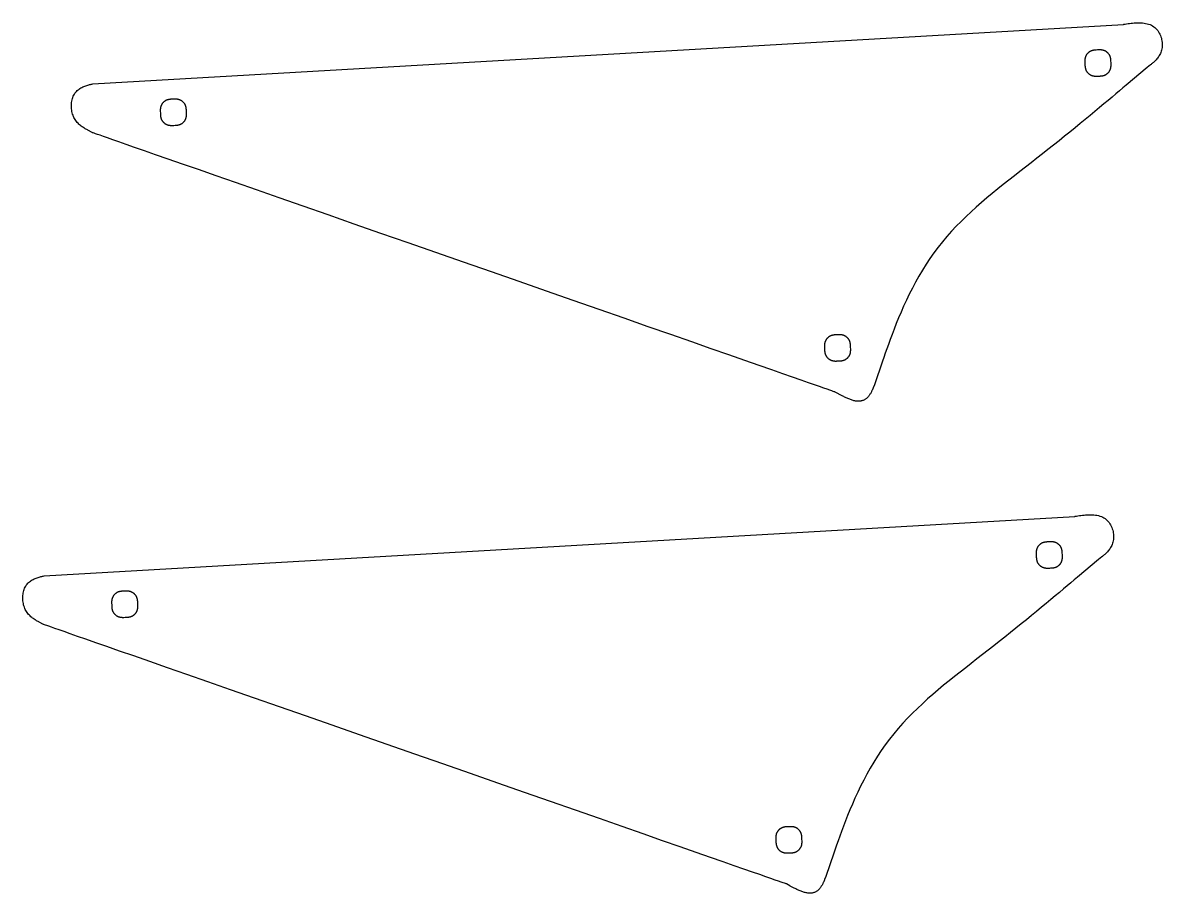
# Model space of a CAD drawing. Header units: millimetres. Extents: x 218 to 1103, y -1186 to -402.
# Drawn here: x 791.2 to 1102.8, y -782.3 to -544.2 of the extents above; entities that cross this region are included whole.
import ezdxf

# ---------------------------------------------------------------- set-up
doc = ezdxf.new("R2010")
doc.units = ezdxf.units.MM

msp = doc.modelspace()

# ---------------------------------------------------------------- linework, layer by layer
at = {"flags": 128}
for points in [[(810.311661, -560.939383), (1092.176227, -544.673596), (1092.339984, -544.643998), (1092.691176, -544.582849), (1093.063514, -544.521432), (1093.454468, -544.461429), (1093.861508, -544.404525), (1094.282105, -544.352403), (1094.713728, -544.306746), (1095.153847, -544.269238), (1095.599932, -544.241561), (1096.049453, -544.2254), (1096.499881, -544.222437), (1096.948685, -544.234356), (1097.393334, -544.262841), (1097.831301, -544.309574), (1098.260053, -544.376239), (1098.677061, -544.464519), (1099.079796, -544.576098), (1099.465726, -544.71266), (1099.832323, -544.875886), (1100.177491, -545.066841), (1100.500878, -545.284105), (1100.802564, -545.525637), (1101.082632, -545.789398), (1101.341165, -546.073347), (1101.578243, -546.375445), (1101.793949, -546.69365), (1101.988366, -547.025924), (1102.161574, -547.370226), (1102.313656, -547.724516), (1102.444694, -548.086754), (1102.554769, -548.454899), (1102.643965, -548.826912), (1102.712362, -549.200753), (1102.760043, -549.574381), (1102.787089, -549.945756), (1102.793584, -550.312839), (1102.779608, -550.673589), (1102.745243, -551.025966), (1102.690572, -551.367929), (1102.615943, -551.697796), (1102.522768, -552.015303), (1102.412727, -552.320544), (1102.287497, -552.613614), (1102.148758, -552.894606), (1101.998189, -553.163613), (1101.837469, -553.420731), (1101.668276, -553.666051), (1101.492289, -553.899669), (1101.311186, -554.121678), (1101.126648, -554.332172), (1100.940353, -554.531244), (1100.753978, -554.718989), (1100.569205, -554.895499), (1100.38771, -555.06087), (1100.211173, -555.215194), (1100.041273, -555.358566), (1099.879689, -555.49108), (1099.728098, -555.612828), (1099.588182, -555.723905), (1098.698044, -556.429059), (1092.920442, -561.304894), (1092.063482, -562.027559), (1091.138761, -562.80646), (1090.14984, -563.63812), (1089.100278, -564.519061), (1087.993634, -565.445803), (1086.833469, -566.414869), (1085.623341, -567.42278), (1084.366811, -568.466059), (1083.067438, -569.541226), (1081.728782, -570.644804), (1080.354401, -571.773315), (1078.947857, -572.92328), (1077.512708, -574.09122), (1076.052514, -575.273659), (1074.570835, -576.467116), (1073.07123, -577.668115), (1071.557259, -578.873177), (1070.032482, -580.078823), (1068.500457, -581.281575), (1066.964563, -582.478923), (1065.427444, -583.672222), (1063.891564, -584.863796), (1062.359386, -586.055968), (1060.833372, -587.251063), (1059.315986, -588.451403), (1057.80969, -589.659311), (1056.316948, -590.877112), (1054.840223, -592.107129), (1053.381978, -593.351685), (1051.944675, -594.613104), (1050.530777, -595.893709), (1049.142748, -597.195824), (1047.783051, -598.521772), (1046.454149, -599.873877), (1045.158504, -601.254461), (1043.898579, -602.66585), (1042.676838, -604.110365), (1041.495744, -605.590331), (1040.357759, -607.10807), (1039.264831, -608.664379), (1038.216847, -610.253933), (1037.213177, -611.869884), (1036.253194, -613.50538), (1035.336267, -615.153569), (1034.461768, -616.807603), (1033.629068, -618.460628), (1032.837539, -620.105796), (1032.08655, -621.736254), (1031.375474, -623.345153), (1030.703681, -624.925641), (1030.070542, -626.470868), (1029.475429, -627.973982), (1028.917713, -629.428133), (1028.396765, -630.82647), (1027.911955, -632.162142), (1027.462655, -633.428299), (1027.048236, -634.61809), (1026.668069, -635.724663), (1026.321525, -636.741169), (1024.121911, -643.202421), (1023.781375, -644.015017), (1023.730625, -644.135026), (1023.67546, -644.263654), (1023.615881, -644.399947), (1023.551886, -644.542948), (1023.483474, -644.691701), (1023.410646, -644.845251), (1023.3334, -645.002641), (1023.251736, -645.162915), (1023.165652, -645.325117), (1023.075149, -645.488292), (1022.980226, -645.651482), (1022.880882, -645.813732), (1022.777117, -645.974087), (1022.668929, -646.131589), (1022.556318, -646.285283), (1022.439284, -646.434214), (1022.317825, -646.577424), (1022.191941, -646.713957), (1022.061632, -646.842859), (1021.926894, -646.963324), (1021.787707, -647.07516), (1021.64405, -647.178323), (1021.4959, -647.272772), (1021.343237, -647.358464), (1021.186038, -647.435358), (1021.024281, -647.503412), (1020.857944, -647.562584), (1020.687005, -647.612831), (1020.511443, -647.654112), (1020.331234, -647.686384), (1020.146358, -647.709606), (1019.956793, -647.723736), (1019.762516, -647.728732), (1019.563505, -647.724551), (1019.359739, -647.711151), (1019.151195, -647.688492), (1018.937852, -647.65653), (1018.719688, -647.615223), (1018.49668, -647.56453), (1018.268966, -647.504557), (1018.037314, -647.436001), (1017.802655, -647.359708), (1017.565915, -647.276523), (1017.328025, -647.187292), (1017.089911, -647.092861), (1016.852504, -646.994075), (1016.61673, -646.891781), (1016.383519, -646.786823), (1016.153799, -646.680047), (1015.928499, -646.572299), (1015.708547, -646.464425), (1015.494871, -646.35727), (1015.2884, -646.25168), (1015.090063, -646.1485), (1014.900788, -646.048576), (1014.721504, -645.952754), (1014.553138, -645.861879), (1014.396621, -645.776797), (1014.252878, -645.698354), (1013.339248, -645.199406), (1013.335016, -645.197928), (1013.305388, -645.187579), (1013.224969, -645.159488), (1013.068365, -645.104785), (1012.81018, -645.014598), (1012.425018, -644.880058), (1011.887484, -644.692292), (1011.172183, -644.442431), (1010.25372, -644.121604), (1009.106699, -643.720939), (1007.705726, -643.231567), (1006.025404, -642.644615), (1004.040338, -641.951214), (1001.725134, -641.142493), (999.054396, -640.20958), (996.002728, -639.143606), (992.544735, -637.935698), (988.655023, -636.576987), (984.308195, -635.058601), (979.478857, -633.37167), (974.15431, -631.511759), (968.372648, -629.492173), (962.184662, -627.330654), (955.641141, -625.044944), (948.792877, -622.652785), (941.69066, -620.171917), (934.38528, -617.620083), (926.927529, -615.015024), (919.368196, -612.374482), (911.758073, -609.716198), (904.14795, -607.057915), (896.588618, -604.417372), (889.130867, -601.812314), (881.825487, -599.26048), (874.72327, -596.779612), (867.875006, -594.387452), (861.331485, -592.101742), (855.143499, -589.940224), (849.361837, -587.920638), (844.03729, -586.060726), (839.207952, -584.373795), (834.861124, -582.85541), (830.971412, -581.496698), (827.513419, -580.288791), (824.461751, -579.222816), (821.791013, -578.289903), (819.475809, -577.481182), (817.490743, -576.787781), (815.810421, -576.20083), (814.409448, -575.711457), (813.262427, -575.310792), (812.343964, -574.989965), (811.628663, -574.740104), (811.091129, -574.552339), (810.705967, -574.417798), (810.447782, -574.327612), (810.291177, -574.272909), (810.210759, -574.244818), (810.181131, -574.234468), (810.176899, -574.23299), (809.021221, -573.625114), (808.850717, -573.534163), (808.668253, -573.434705), (808.47534, -573.326424), (808.273487, -573.209005), (808.064204, -573.082132), (807.849002, -572.945491), (807.62939, -572.798765), (807.406878, -572.64164), (807.182977, -572.4738), (806.959196, -572.29493), (806.737046, -572.104714), (806.518036, -571.902838), (806.303676, -571.688985), (806.095477, -571.462841), (805.894948, -571.224089), (805.7036, -570.972416), (805.522942, -570.707505), (805.354484, -570.42904), (805.199737, -570.136708), (805.05998, -569.830514), (804.935576, -569.51175), (804.826654, -569.182031), (804.733348, -568.842972), (804.655788, -568.496187), (804.594106, -568.143291), (804.548433, -567.785896), (804.518901, -567.42562), (804.505641, -567.064074), (804.508785, -566.702874), (804.528464, -566.343635), (804.56481, -565.987971), (804.617955, -565.637495), (804.688029, -565.293823), (804.775164, -564.958569), (804.879492, -564.633346), (805.001145, -564.319771), (805.140253, -564.019457), (805.296948, -563.734017), (805.471362, -563.465068), (805.663304, -563.213836), (805.8713, -562.980001), (806.093552, -562.762855), (806.328262, -562.561691), (806.573635, -562.375802), (806.827872, -562.20448), (807.089178, -562.047018), (807.355754, -561.902708), (807.625804, -561.770843), (807.89753, -561.650716), (808.169137, -561.541618), (808.438825, -561.442844), (808.704799, -561.353685), (808.965262, -561.273434), (809.218416, -561.201384), (809.462465, -561.136827), (809.69561, -561.079056), (809.916056, -561.027363), (810.122005, -560.981041), (810.311661, -560.939383)], [(1085.084308, -551.654574), (1084.755713, -551.666999), (1084.704009, -551.668988), (1084.647677, -551.671351), (1084.587017, -551.674279), (1084.52233, -551.677959), (1084.453917, -551.68258), (1084.382078, -551.688332), (1084.307113, -551.695403), (1084.229324, -551.703981), (1084.14901, -551.714256), (1084.066473, -551.726416), (1083.982013, -551.74065), (1083.895931, -551.757146), (1083.808527, -551.776095), (1083.720102, -551.797683), (1083.630956, -551.8221), (1083.541391, -551.849536), (1083.451706, -551.880177), (1083.362203, -551.914214), (1083.273181, -551.951835), (1083.184942, -551.993229), (1083.097761, -552.038526), (1083.01181, -552.087626), (1082.927237, -552.140369), (1082.84419, -552.196597), (1082.762816, -552.25615), (1082.683262, -552.31887), (1082.605677, -552.384597), (1082.530207, -552.453172), (1082.457001, -552.524437), (1082.386204, -552.598232), (1082.317967, -552.674398), (1082.252434, -552.752776), (1082.189755, -552.833208), (1082.130076, -552.915533), (1082.073546, -552.999594), (1082.020311, -553.085231), (1081.970519, -553.172285), (1081.924317, -553.260597), (1081.881854, -553.350008), (1081.843276, -553.44036), (1081.808672, -553.53147), (1081.77789, -553.623077), (1081.750718, -553.714893), (1081.726947, -553.806634), (1081.706365, -553.898014), (1081.688761, -553.988748), (1081.673924, -554.078549), (1081.661642, -554.167133), (1081.651706, -554.254214), (1081.643904, -554.339506), (1081.638024, -554.422725), (1081.633857, -554.503584), (1081.63119, -554.581798), (1081.629813, -554.657082), (1081.629515, -554.729149), (1081.630085, -554.797716), (1081.631312, -554.862495), (1081.632984, -554.923202), (1081.634892, -554.979551), (1081.649306, -555.359849), (1081.661704, -555.688476), (1081.663688, -555.740184), (1081.666047, -555.796522), (1081.66897, -555.857187), (1081.672645, -555.92188), (1081.677261, -555.990299), (1081.683007, -556.062144), (1081.690072, -556.137115), (1081.698645, -556.214911), (1081.708914, -556.29523), (1081.721069, -556.377773), (1081.735298, -556.462239), (1081.75179, -556.548326), (1081.770734, -556.635735), (1081.792318, -556.724165), (1081.816732, -556.813314), (1081.844164, -556.902883), (1081.874803, -556.992571), (1081.908838, -557.082076), (1081.946458, -557.171099), (1081.987851, -557.259339), (1082.033149, -557.34652), (1082.08225, -557.432469), (1082.134995, -557.51704), (1082.191225, -557.600084), (1082.250782, -557.681455), (1082.313505, -557.761004), (1082.379237, -557.838584), (1082.447817, -557.914048), (1082.519087, -557.987249), (1082.592888, -558.058038), (1082.669061, -558.126269), (1082.747446, -558.191794), (1082.827885, -558.254465), (1082.910218, -558.314135), (1082.994286, -558.370657), (1083.079931, -558.423884), (1083.166993, -558.473667), (1083.255313, -558.519859), (1083.344733, -558.562313), (1083.435092, -558.600881), (1083.526211, -558.635476), (1083.617826, -558.666249), (1083.709651, -558.693412), (1083.8014, -558.717174), (1083.892788, -558.737747), (1083.983529, -558.755342), (1084.073338, -558.770171), (1084.16193, -558.782443), (1084.249018, -558.792371), (1084.334318, -558.800165), (1084.417544, -558.806037), (1084.49841, -558.810197), (1084.57663, -558.812856), (1084.651921, -558.814225), (1084.723994, -558.814517), (1084.792566, -558.81394), (1084.857351, -558.812708), (1084.918063, -558.811029), (1084.974417, -558.809117), (1085.354747, -558.794666), (1085.683257, -558.782275), (1085.734947, -558.780292), (1085.791264, -558.777934), (1085.851909, -558.775013), (1085.916579, -558.77134), (1085.984975, -558.766725), (1086.056797, -558.760981), (1086.131744, -558.753918), (1086.209515, -558.745348), (1086.28981, -558.735081), (1086.372329, -558.72293), (1086.45677, -558.708705), (1086.542835, -558.692217), (1086.630222, -558.673278), (1086.71863, -558.651699), (1086.80776, -558.627291), (1086.897311, -558.599865), (1086.986983, -558.569233), (1087.076474, -558.535205), (1087.165485, -558.497594), (1087.253715, -558.456209), (1087.340889, -558.410921), (1087.426834, -558.361831), (1087.511402, -558.309096), (1087.594446, -558.252877), (1087.675819, -558.193332), (1087.755372, -558.130621), (1087.832957, -558.064902), (1087.908428, -557.996334), (1087.981636, -557.925076), (1088.052435, -557.851288), (1088.120676, -557.775128), (1088.186211, -557.696756), (1088.248893, -557.616329), (1088.308575, -557.534008), (1088.365109, -557.449951), (1088.418347, -557.364318), (1088.468141, -557.277266), (1088.514344, -557.188956), (1088.556809, -557.099546), (1088.595387, -557.009195), (1088.629991, -556.918084), (1088.660772, -556.826476), (1088.687941, -556.734658), (1088.711709, -556.642915), (1088.732288, -556.551532), (1088.749888, -556.460795), (1088.764721, -556.370989), (1088.776997, -556.282401), (1088.786928, -556.195315), (1088.794725, -556.110018), (1088.800598, -556.026794), (1088.80476, -555.945929), (1088.80742, -555.86771), (1088.808791, -555.792421), (1088.809083, -555.720347), (1088.808507, -555.651776), (1088.807274, -555.586991), (1088.805596, -555.526279), (1088.803684, -555.469925), (1088.789234, -555.089595), (1088.776867, -554.760997), (1088.774887, -554.709292), (1088.772534, -554.65296), (1088.769617, -554.5923), (1088.765948, -554.527613), (1088.761338, -554.4592), (1088.755599, -554.387361), (1088.748541, -554.312397), (1088.739976, -554.23461), (1088.729714, -554.154299), (1088.717568, -554.071765), (1088.703347, -553.987309), (1088.686864, -553.901232), (1088.667929, -553.813834), (1088.646353, -553.725416), (1088.621949, -553.636279), (1088.594526, -553.546724), (1088.563896, -553.45705), (1088.529871, -553.36756), (1088.492261, -553.278552), (1088.450877, -553.19033), (1088.405589, -553.103166), (1088.356498, -553.017234), (1088.303762, -552.932682), (1088.247542, -552.849657), (1088.187995, -552.768305), (1088.125282, -552.688775), (1088.05956, -552.611213), (1087.990989, -552.535766), (1087.919729, -552.462582), (1087.845938, -552.391808), (1087.769775, -552.323591), (1087.691399, -552.258079), (1087.61097, -552.195419), (1087.528646, -552.135757), (1087.444586, -552.079242), (1087.358951, -552.02602), (1087.271898, -551.976238), (1087.183586, -551.930045), (1087.094175, -551.887587), (1087.003824, -551.849011), (1086.912713, -551.814405), (1086.821106, -551.783617), (1086.72929, -551.756438), (1086.637548, -551.732656), (1086.546167, -551.712061), (1086.455433, -551.694442), (1086.365631, -551.679587), (1086.277046, -551.667287), (1086.189964, -551.657331), (1086.10467, -551.649507), (1086.02145, -551.643605), (1085.94059, -551.639415), (1085.862375, -551.636725), (1085.78709, -551.635325), (1085.71502, -551.635004), (1085.646453, -551.635551), (1085.581672, -551.636755), (1085.520964, -551.638407), (1085.464614, -551.640294), (1085.084308, -551.654574)], [(832.249834, -565.127319), (831.921269, -565.139772), (831.86957, -565.141765), (831.813243, -565.144133), (831.752589, -565.147066), (831.687908, -565.150751), (831.619501, -565.155378), (831.547668, -565.161136), (831.47271, -565.168212), (831.394928, -565.176797), (831.314621, -565.187078), (831.232091, -565.199244), (831.147638, -565.213484), (831.061563, -565.229987), (830.974166, -565.248941), (830.885747, -565.270536), (830.796608, -565.294959), (830.707049, -565.322399), (830.61737, -565.353046), (830.527872, -565.387088), (830.438856, -565.424714), (830.350622, -565.466112), (830.263445, -565.511413), (830.177498, -565.560517), (830.092928, -565.613263), (830.009884, -565.669493), (829.928512, -565.729048), (829.84896, -565.79177), (829.771376, -565.857498), (829.695907, -565.926073), (829.6227, -565.997338), (829.551903, -566.071132), (829.483664, -566.147297), (829.418129, -566.225673), (829.355447, -566.306102), (829.295765, -566.388424), (829.239229, -566.472481), (829.185989, -566.558114), (829.136191, -566.645162), (829.089983, -566.733468), (829.047512, -566.822872), (829.008925, -566.913215), (828.974311, -567.004318), (828.943518, -567.095915), (828.916336, -567.187721), (828.892553, -567.279451), (828.871958, -567.37082), (828.854341, -567.461542), (828.83949, -567.551331), (828.827196, -567.639903), (828.817246, -567.726972), (828.809429, -567.812252), (828.803536, -567.895458), (828.799355, -567.976305), (828.796674, -568.054507), (828.795284, -568.129779), (828.794973, -568.201835), (828.795531, -568.27039), (828.796746, -568.335159), (828.798407, -568.395856), (828.800304, -568.452195), (828.814647, -568.832429), (828.827072, -569.161025), (828.829061, -569.212729), (828.831424, -569.269061), (828.834352, -569.329721), (828.838032, -569.394407), (828.842654, -569.462821), (828.848405, -569.53466), (828.855476, -569.609625), (828.864054, -569.687414), (828.874329, -569.767728), (828.886489, -569.850265), (828.900723, -569.934725), (828.91722, -570.020807), (828.936168, -570.108211), (828.957756, -570.196636), (828.982174, -570.285781), (829.009609, -570.375347), (829.04025, -570.465032), (829.074287, -570.554535), (829.111908, -570.643557), (829.153302, -570.731796), (829.198599, -570.818977), (829.247699, -570.904928), (829.300442, -570.989501), (829.35667, -571.072548), (829.416224, -571.153922), (829.478944, -571.233476), (829.544671, -571.311062), (829.613247, -571.386532), (829.684513, -571.45974), (829.758309, -571.530537), (829.834476, -571.598776), (829.912856, -571.66431), (829.993289, -571.726991), (830.075617, -571.786671), (830.15968, -571.843204), (830.24532, -571.896441), (830.332377, -571.946236), (830.420693, -571.992441), (830.510108, -572.034907), (830.600463, -572.073489), (830.691579, -572.108098), (830.783191, -572.138885), (830.875013, -572.166061), (830.96676, -572.189837), (831.058146, -572.210425), (831.148886, -572.228035), (831.238694, -572.242878), (831.327285, -572.255166), (831.414373, -572.265108), (831.499672, -572.272917), (831.582897, -572.278802), (831.663763, -572.282976), (831.741984, -572.285649), (831.817275, -572.287031), (831.889349, -572.287335), (831.957921, -572.286771), (832.022707, -572.28555), (832.083419, -572.283882), (832.139774, -572.28198), (832.520107, -572.267597), (832.848672, -572.255144), (832.900371, -572.253151), (832.956698, -572.250783), (833.017351, -572.24785), (833.082032, -572.244165), (833.150438, -572.239538), (833.22227, -572.23378), (833.297226, -572.226704), (833.375006, -572.21812), (833.455309, -572.207839), (833.537836, -572.195673), (833.622284, -572.181433), (833.708353, -572.164931), (833.795744, -572.145977), (833.884154, -572.124383), (833.973284, -572.09996), (834.062833, -572.07252), (834.1525, -572.041874), (834.241984, -572.007833), (834.330985, -571.970208), (834.419203, -571.928811), (834.506362, -571.88351), (834.592289, -571.834408), (834.676837, -571.781663), (834.759859, -571.725434), (834.841208, -571.66588), (834.920736, -571.603159), (834.998296, -571.537432), (835.073742, -571.468857), (835.146925, -571.397593), (835.217698, -571.323799), (835.285915, -571.247635), (835.351428, -571.169258), (835.41409, -571.088829), (835.473753, -571.006505), (835.53027, -570.922447), (835.583495, -570.836813), (835.633279, -570.749762), (835.679476, -570.661454), (835.721938, -570.572046), (835.760518, -570.481699), (835.795129, -570.390593), (835.825922, -570.298991), (835.853106, -570.207179), (835.876894, -570.115443), (835.897496, -570.024068), (835.915122, -569.933339), (835.929983, -569.843543), (835.94229, -569.754964), (835.952253, -569.667888), (835.960084, -569.5826), (835.965992, -569.499387), (835.97019, -569.418533), (835.972886, -569.340323), (835.974293, -569.265044), (835.974621, -569.192981), (835.97408, -569.124419), (835.972881, -569.059644), (835.971235, -568.99894), (835.969353, -568.942595), (835.955109, -568.562321), (835.942687, -568.233784), (835.940699, -568.18209), (835.938336, -568.125767), (835.935409, -568.065118), (835.93173, -568.000442), (835.927109, -567.93204), (835.921358, -567.860213), (835.914288, -567.78526), (835.90571, -567.707482), (835.895436, -567.62718), (835.883277, -567.544654), (835.869043, -567.460205), (835.852547, -567.374133), (835.8336, -567.286738), (835.812012, -567.198322), (835.787595, -567.109184), (835.76016, -567.019625), (835.729519, -566.929945), (835.695482, -566.840446), (835.657861, -566.751427), (835.616467, -566.663188), (835.57117, -566.576006), (835.52207, -566.490053), (835.469327, -566.405476), (835.413099, -566.322424), (835.353545, -566.241043), (835.290825, -566.161482), (835.225098, -566.083888), (835.156522, -566.008409), (835.085256, -565.935192), (835.011461, -565.864385), (834.935294, -565.796136), (834.856915, -565.730592), (834.776483, -565.667901), (834.694157, -565.608211), (834.610095, -565.551669), (834.524458, -565.498422), (834.437403, -565.44862), (834.34909, -565.402408), (834.259679, -565.359935), (834.169327, -565.321348), (834.078215, -565.286735), (833.986609, -565.255945), (833.894792, -565.228767), (833.803051, -565.20499), (833.71167, -565.184403), (833.620937, -565.166794), (833.531135, -565.151953), (833.442551, -565.139668), (833.35547, -565.129729), (833.270177, -565.121924), (833.186959, -565.116043), (833.106099, -565.111874), (833.027885, -565.109206), (832.952602, -565.107828), (832.880534, -565.107529), (832.811967, -565.108099), (832.747188, -565.109325), (832.686481, -565.110997), (832.630132, -565.112905), (832.249834, -565.127319)], [(1013.879937, -629.560966), (1013.551345, -629.57345), (1013.499642, -629.575447), (1013.443311, -629.577821), (1013.382652, -629.580759), (1013.317966, -629.58445), (1013.249553, -629.589084), (1013.177715, -629.594848), (1013.102752, -629.601931), (1013.024965, -629.610522), (1012.944654, -629.62081), (1012.862119, -629.632983), (1012.777663, -629.64723), (1012.691584, -629.663739), (1012.604184, -629.6827), (1012.515764, -629.704301), (1012.426623, -629.72873), (1012.337064, -629.756177), (1012.247386, -629.786829), (1012.15789, -629.820877), (1012.068876, -629.858507), (1011.980646, -629.89991), (1011.893474, -629.945215), (1011.807533, -629.994321), (1011.722972, -630.047071), (1011.639936, -630.103303), (1011.558573, -630.16286), (1011.479031, -630.225583), (1011.401457, -630.291312), (1011.325998, -630.359888), (1011.252802, -630.431153), (1011.182016, -630.504947), (1011.113788, -630.581111), (1011.048264, -630.659486), (1010.985592, -630.739913), (1010.92592, -630.822233), (1010.869394, -630.906287), (1010.816163, -630.991917), (1010.766373, -631.078962), (1010.720171, -631.167264), (1010.677706, -631.256664), (1010.639124, -631.347003), (1010.604514, -631.4381), (1010.573723, -631.529692), (1010.546542, -631.621493), (1010.522759, -631.713218), (1010.502163, -631.804581), (1010.484544, -631.895297), (1010.469691, -631.98508), (1010.457393, -632.073646), (1010.447439, -632.160708), (1010.439618, -632.245982), (1010.43372, -632.329181), (1010.429533, -632.410022), (1010.426847, -632.488218), (1010.425452, -632.563484), (1010.425135, -632.635534), (1010.425687, -632.704084), (1010.426896, -632.768847), (1010.428551, -632.829539), (1010.430443, -632.885874), (1010.444751, -633.266076), (1010.457207, -633.594699), (1010.4592, -633.646407), (1010.461569, -633.702744), (1010.464502, -633.763409), (1010.468188, -633.828101), (1010.472815, -633.89652), (1010.478573, -633.968364), (1010.48565, -634.043335), (1010.494235, -634.121129), (1010.504515, -634.201448), (1010.516681, -634.283991), (1010.530921, -634.368456), (1010.547423, -634.454543), (1010.566376, -634.541951), (1010.587969, -634.63038), (1010.61239, -634.719529), (1010.639829, -634.809098), (1010.670473, -634.898785), (1010.704512, -634.988291), (1010.742135, -635.077313), (1010.783529, -635.165553), (1010.828826, -635.252734), (1010.877924, -635.338683), (1010.930665, -635.423254), (1010.98689, -635.506299), (1011.04644, -635.58767), (1011.109156, -635.66722), (1011.174878, -635.744801), (1011.243448, -635.820266), (1011.314708, -635.893468), (1011.388497, -635.964259), (1011.464657, -636.032492), (1011.543029, -636.098019), (1011.623455, -636.160693), (1011.705774, -636.220366), (1011.789829, -636.276891), (1011.87546, -636.330121), (1011.962508, -636.379907), (1012.050815, -636.426104), (1012.140221, -636.468562), (1012.230567, -636.507136), (1012.321674, -636.541736), (1012.413276, -636.572515), (1012.505089, -636.599683), (1012.596827, -636.623451), (1012.688204, -636.644031), (1012.778935, -636.661633), (1012.868734, -636.676468), (1012.957316, -636.688748), (1013.044396, -636.698683), (1013.129687, -636.706484), (1013.212904, -636.712363), (1013.293763, -636.716529), (1013.371976, -636.719196), (1013.447259, -636.720572), (1013.519327, -636.72087), (1013.587893, -636.7203), (1013.652672, -636.719073), (1013.713379, -636.7174), (1013.769728, -636.715493), (1014.150026, -636.701078), (1014.478536, -636.688687), (1014.530226, -636.686704), (1014.586543, -636.684346), (1014.647187, -636.681425), (1014.711858, -636.677751), (1014.780254, -636.673137), (1014.852076, -636.667393), (1014.927022, -636.66033), (1015.004794, -636.65176), (1015.085089, -636.641493), (1015.167607, -636.629342), (1015.252049, -636.615117), (1015.338114, -636.598629), (1015.425501, -636.57969), (1015.513909, -636.558111), (1015.603039, -636.533703), (1015.69259, -636.506277), (1015.782262, -636.475645), (1015.871753, -636.441617), (1015.960764, -636.404006), (1016.048994, -636.362621), (1016.136168, -636.317333), (1016.222113, -636.268242), (1016.306682, -636.215508), (1016.389726, -636.159289), (1016.471099, -636.099744), (1016.550654, -636.037032), (1016.628241, -635.971313), (1016.703714, -635.902745), (1016.776926, -635.831488), (1016.847728, -635.757699), (1016.915974, -635.681539), (1016.981515, -635.603166), (1017.044204, -635.522739), (1017.103894, -635.440418), (1017.160437, -635.35636), (1017.213685, -635.270726), (1017.263492, -635.183674), (1017.309708, -635.095363), (1017.352188, -635.005952), (1017.390783, -634.915601), (1017.425405, -634.824488), (1017.456206, -634.732879), (1017.483396, -634.64106), (1017.507187, -634.549315), (1017.527789, -634.457931), (1017.545414, -634.367193), (1017.560272, -634.277386), (1017.572574, -634.188796), (1017.582531, -634.101709), (1017.590354, -634.01641), (1017.596254, -633.933185), (1017.600441, -633.852319), (1017.603128, -633.774098), (1017.604523, -633.698807), (1017.60484, -633.626732), (1017.604287, -633.558159), (1017.603077, -633.493374), (1017.601421, -633.43266), (1017.599528, -633.376305), (1017.585213, -632.995968), (1017.57276, -632.667403), (1017.570767, -632.615704), (1017.568399, -632.559378), (1017.565467, -632.498724), (1017.561781, -632.434043), (1017.557154, -632.365636), (1017.551397, -632.293804), (1017.54432, -632.218847), (1017.535736, -632.141066), (1017.525455, -632.060761), (1017.513289, -631.978233), (1017.499049, -631.893782), (1017.482546, -631.807709), (1017.463592, -631.720316), (1017.441998, -631.631901), (1017.417575, -631.542767), (1017.390135, -631.453213), (1017.359488, -631.36354), (1017.325446, -631.274049), (1017.287821, -631.18504), (1017.246424, -631.096814), (1017.201123, -631.009646), (1017.15202, -630.923709), (1017.099274, -630.83915), (1017.043044, -630.756117), (1016.98349, -630.674757), (1016.920769, -630.595217), (1016.855041, -630.517645), (1016.786465, -630.442188), (1016.715201, -630.368994), (1016.641406, -630.298209), (1016.565241, -630.229982), (1016.486864, -630.164459), (1016.406434, -630.101788), (1016.32411, -630.042116), (1016.240051, -629.985591), (1016.154417, -629.93236), (1016.067366, -629.88257), (1015.979057, -629.836369), (1015.88965, -629.793905), (1015.799303, -629.755324), (1015.708196, -629.720714), (1015.616594, -629.689924), (1015.524782, -629.662743), (1015.433046, -629.63896), (1015.341672, -629.618365), (1015.250944, -629.600747), (1015.161148, -629.585895), (1015.072569, -629.573597), (1014.985494, -629.563644), (1014.900207, -629.555824), (1014.816994, -629.549926), (1014.736141, -629.54574), (1014.657932, -629.543055), (1014.582654, -629.54166), (1014.510591, -629.541344), (1014.44203, -629.541896), (1014.377255, -629.543106), (1014.316552, -629.544762), (1014.260207, -629.546655), (1013.879937, -629.560966)], [(797.004971, -695.474972), (1078.869537, -679.209185), (1079.033294, -679.179587), (1079.384486, -679.118438), (1079.756824, -679.057021), (1080.147778, -678.997018), (1080.554818, -678.940114), (1080.975415, -678.887992), (1081.407038, -678.842335), (1081.847157, -678.804827), (1082.293242, -678.77715), (1082.742763, -678.760989), (1083.193191, -678.758026), (1083.641995, -678.769945), (1084.086644, -678.79843), (1084.524611, -678.845163), (1084.953363, -678.911828), (1085.370371, -679.000108), (1085.773106, -679.111687), (1086.159036, -679.248249), (1086.525633, -679.411475), (1086.870801, -679.60243), (1087.194188, -679.819694), (1087.495874, -680.061226), (1087.775942, -680.324987), (1088.034475, -680.608936), (1088.271553, -680.911034), (1088.487259, -681.229239), (1088.681676, -681.561513), (1088.854884, -681.905815), (1089.006966, -682.260105), (1089.138004, -682.622343), (1089.248079, -682.990488), (1089.337275, -683.362501), (1089.405672, -683.736342), (1089.453353, -684.10997), (1089.480399, -684.481345), (1089.486894, -684.848428), (1089.472918, -685.209178), (1089.438553, -685.561555), (1089.383882, -685.903518), (1089.309253, -686.233385), (1089.216078, -686.550892), (1089.106037, -686.856133), (1088.980807, -687.149203), (1088.842068, -687.430195), (1088.691499, -687.699202), (1088.530779, -687.95632), (1088.361586, -688.20164), (1088.185599, -688.435258), (1088.004496, -688.657267), (1087.819958, -688.867761), (1087.633663, -689.066833), (1087.447288, -689.254578), (1087.262515, -689.431088), (1087.08102, -689.596459), (1086.904483, -689.750783), (1086.734583, -689.894155), (1086.572999, -690.026669), (1086.421408, -690.148417), (1086.281492, -690.259494), (1085.391354, -690.964648), (1079.613752, -695.840483), (1078.756792, -696.563148), (1077.832071, -697.342049), (1076.84315, -698.173709), (1075.793588, -699.05465), (1074.686944, -699.981392), (1073.526779, -700.950458), (1072.316651, -701.958369), (1071.060121, -703.001648), (1069.760748, -704.076815), (1068.422092, -705.180393), (1067.047711, -706.308904), (1065.641167, -707.458869), (1064.206018, -708.626809), (1062.745824, -709.809248), (1061.264145, -711.002705), (1059.76454, -712.203704), (1058.250569, -713.408766), (1056.725792, -714.614412), (1055.193767, -715.817164), (1053.657873, -717.014512), (1052.120754, -718.207811), (1050.584874, -719.399385), (1049.052696, -720.591557), (1047.526682, -721.786652), (1046.009296, -722.986992), (1044.503, -724.1949), (1043.010258, -725.412701), (1041.533533, -726.642718), (1040.075288, -727.887274), (1038.637985, -729.148693), (1037.224087, -730.429298), (1035.836058, -731.731413), (1034.476361, -733.057361), (1033.147459, -734.409466), (1031.851814, -735.79005), (1030.591889, -737.201439), (1029.370148, -738.645954), (1028.189054, -740.12592), (1027.051069, -741.643659), (1025.958141, -743.199968), (1024.910157, -744.789522), (1023.906487, -746.405473), (1022.946504, -748.040969), (1022.029577, -749.689158), (1021.155078, -751.343192), (1020.322378, -752.996217), (1019.530849, -754.641385), (1018.77986, -756.271843), (1018.068784, -757.880742), (1017.396991, -759.46123), (1016.763852, -761.006457), (1016.168739, -762.509571), (1015.611023, -763.963722), (1015.090075, -765.362059), (1014.605265, -766.697731), (1014.155965, -767.963888), (1013.741546, -769.153679), (1013.361379, -770.260252), (1013.014835, -771.276758), (1010.815221, -777.73801), (1010.474685, -778.550606), (1010.423935, -778.670615), (1010.36877, -778.799243), (1010.309191, -778.935536), (1010.245196, -779.078537), (1010.176784, -779.22729), (1010.103956, -779.38084), (1010.02671, -779.53823), (1009.945046, -779.698504), (1009.858962, -779.860706), (1009.768459, -780.023881), (1009.673536, -780.187071), (1009.574192, -780.349321), (1009.470427, -780.509676), (1009.362239, -780.667178), (1009.249628, -780.820872), (1009.132594, -780.969803), (1009.011135, -781.113013), (1008.885251, -781.249546), (1008.754942, -781.378448), (1008.620204, -781.498913), (1008.481017, -781.610749), (1008.33736, -781.713912), (1008.18921, -781.808361), (1008.036547, -781.894053), (1007.879348, -781.970947), (1007.717591, -782.039001), (1007.551254, -782.098173), (1007.380315, -782.14842), (1007.204753, -782.189701), (1007.024544, -782.221973), (1006.839668, -782.245195), (1006.650103, -782.259325), (1006.455826, -782.264321), (1006.256815, -782.26014), (1006.053049, -782.24674), (1005.844505, -782.224081), (1005.631162, -782.192119), (1005.412998, -782.150812), (1005.18999, -782.100119), (1004.962276, -782.040146), (1004.730624, -781.97159), (1004.495965, -781.895297), (1004.259225, -781.812112), (1004.021335, -781.722881), (1003.783221, -781.62845), (1003.545814, -781.529664), (1003.31004, -781.42737), (1003.076829, -781.322412), (1002.847109, -781.215636), (1002.621809, -781.107888), (1002.401857, -781.000014), (1002.188181, -780.892859), (1001.98171, -780.787269), (1001.783373, -780.684089), (1001.594098, -780.584165), (1001.414814, -780.488343), (1001.246448, -780.397468), (1001.089931, -780.312386), (1000.946188, -780.233943), (1000.032558, -779.734995), (1000.028326, -779.733517), (999.998698, -779.723168), (999.918279, -779.695077), (999.761675, -779.640374), (999.50349, -779.550187), (999.118328, -779.415647), (998.580794, -779.227881), (997.865493, -778.97802), (996.94703, -778.657193), (995.800009, -778.256528), (994.399036, -777.767156), (992.718714, -777.180204), (990.733648, -776.486803), (988.418444, -775.678082), (985.747706, -774.745169), (982.696038, -773.679195), (979.238045, -772.471287), (975.348333, -771.112576), (971.001505, -769.59419), (966.172167, -767.907259), (960.84762, -766.047348), (955.065958, -764.027762), (948.877972, -761.866243), (942.334451, -759.580533), (935.486187, -757.188374), (928.38397, -754.707506), (921.07859, -752.155672), (913.620839, -749.550613), (906.061506, -746.910071), (898.451383, -744.251787), (890.84126, -741.593504), (883.281928, -738.952961), (875.824177, -736.347903), (868.518797, -733.796069), (861.41658, -731.315201), (854.568316, -728.923041), (848.024795, -726.637331), (841.836809, -724.475813), (836.055147, -722.456227), (830.7306, -720.596315), (825.901262, -718.909384), (821.554434, -717.390999), (817.664722, -716.032287), (814.206729, -714.82438), (811.155061, -713.758405), (808.484323, -712.825492), (806.169119, -712.016771), (804.184053, -711.32337), (802.503731, -710.736419), (801.102758, -710.247046), (799.955737, -709.846381), (799.037274, -709.525554), (798.321973, -709.275693), (797.784439, -709.087928), (797.399277, -708.953387), (797.141092, -708.863201), (796.984487, -708.808498), (796.904069, -708.780407), (796.874441, -708.770057), (796.870209, -708.768579), (795.714531, -708.160703), (795.544027, -708.069752), (795.361563, -707.970294), (795.16865, -707.862013), (794.966797, -707.744594), (794.757514, -707.617721), (794.542312, -707.48108), (794.3227, -707.334354), (794.100188, -707.177229), (793.876287, -707.009389), (793.652506, -706.830519), (793.430356, -706.640303), (793.211346, -706.438427), (792.996986, -706.224574), (792.788787, -705.99843), (792.588258, -705.759678), (792.39691, -705.508005), (792.216252, -705.243094), (792.047794, -704.964629), (791.893047, -704.672297), (791.75329, -704.366103), (791.628886, -704.047339), (791.519964, -703.71762), (791.426658, -703.378561), (791.349098, -703.031776), (791.287416, -702.67888), (791.241743, -702.321485), (791.212211, -701.961209), (791.198951, -701.599663), (791.202095, -701.238463), (791.221774, -700.879224), (791.25812, -700.52356), (791.311265, -700.173084), (791.381339, -699.829412), (791.468474, -699.494158), (791.572802, -699.168935), (791.694455, -698.85536), (791.833563, -698.555046), (791.990258, -698.269606), (792.164672, -698.000657), (792.356614, -697.749425), (792.56461, -697.51559), (792.786862, -697.298444), (793.021572, -697.09728), (793.266945, -696.911391), (793.521182, -696.740069), (793.782488, -696.582607), (794.049064, -696.438297), (794.319114, -696.306432), (794.59084, -696.186305), (794.862447, -696.077207), (795.132135, -695.978433), (795.398109, -695.889274), (795.658572, -695.809023), (795.911726, -695.736973), (796.155775, -695.672416), (796.38892, -695.614645), (796.609366, -695.562952), (796.815315, -695.51663), (797.004971, -695.474972)], [(1071.777618, -686.190163), (1071.449023, -686.202588), (1071.397319, -686.204577), (1071.340987, -686.20694), (1071.280327, -686.209868), (1071.21564, -686.213548), (1071.147227, -686.218169), (1071.075388, -686.223921), (1071.000423, -686.230992), (1070.922634, -686.23957), (1070.84232, -686.249845), (1070.759783, -686.262005), (1070.675323, -686.276239), (1070.589241, -686.292735), (1070.501837, -686.311684), (1070.413412, -686.333272), (1070.324266, -686.357689), (1070.234701, -686.385125), (1070.145016, -686.415766), (1070.055513, -686.449803), (1069.966491, -686.487424), (1069.878252, -686.528818), (1069.791071, -686.574115), (1069.70512, -686.623215), (1069.620547, -686.675958), (1069.5375, -686.732186), (1069.456126, -686.791739), (1069.376572, -686.854459), (1069.298987, -686.920186), (1069.223517, -686.988761), (1069.150311, -687.060026), (1069.079514, -687.133821), (1069.011277, -687.209987), (1068.945744, -687.288365), (1068.883065, -687.368797), (1068.823386, -687.451122), (1068.766856, -687.535183), (1068.713621, -687.62082), (1068.663829, -687.707874), (1068.617627, -687.796186), (1068.575164, -687.885597), (1068.536586, -687.975949), (1068.501982, -688.067059), (1068.4712, -688.158666), (1068.444028, -688.250482), (1068.420257, -688.342223), (1068.399675, -688.433603), (1068.382071, -688.524337), (1068.367234, -688.614138), (1068.354952, -688.702722), (1068.345016, -688.789803), (1068.337214, -688.875095), (1068.331334, -688.958314), (1068.327167, -689.039173), (1068.3245, -689.117387), (1068.323123, -689.192671), (1068.322825, -689.264738), (1068.323395, -689.333305), (1068.324622, -689.398084), (1068.326294, -689.458791), (1068.328202, -689.51514), (1068.342616, -689.895438), (1068.355014, -690.224065), (1068.356998, -690.275773), (1068.359357, -690.332111), (1068.36228, -690.392776), (1068.365955, -690.457469), (1068.370571, -690.525888), (1068.376317, -690.597733), (1068.383382, -690.672704), (1068.391955, -690.7505), (1068.402224, -690.830819), (1068.414379, -690.913362), (1068.428608, -690.997828), (1068.4451, -691.083915), (1068.464044, -691.171324), (1068.485628, -691.259754), (1068.510042, -691.348903), (1068.537474, -691.438472), (1068.568113, -691.52816), (1068.602148, -691.617665), (1068.639768, -691.706688), (1068.681161, -691.794928), (1068.726459, -691.882109), (1068.77556, -691.968058), (1068.828305, -692.052629), (1068.884535, -692.135673), (1068.944092, -692.217044), (1069.006815, -692.296593), (1069.072547, -692.374173), (1069.141127, -692.449637), (1069.212397, -692.522838), (1069.286198, -692.593627), (1069.362371, -692.661858), (1069.440756, -692.727383), (1069.521195, -692.790054), (1069.603528, -692.849724), (1069.687596, -692.906246), (1069.773241, -692.959473), (1069.860303, -693.009256), (1069.948623, -693.055448), (1070.038043, -693.097902), (1070.128402, -693.13647), (1070.219521, -693.171065), (1070.311136, -693.201838), (1070.402961, -693.229001), (1070.49471, -693.252763), (1070.586098, -693.273336), (1070.676839, -693.290931), (1070.766648, -693.30576), (1070.85524, -693.318032), (1070.942328, -693.32796), (1071.027628, -693.335754), (1071.110854, -693.341626), (1071.19172, -693.345786), (1071.26994, -693.348445), (1071.345231, -693.349814), (1071.417304, -693.350106), (1071.485876, -693.349529), (1071.550661, -693.348297), (1071.611373, -693.346618), (1071.667727, -693.344706), (1072.048057, -693.330255), (1072.376567, -693.317864), (1072.428257, -693.315881), (1072.484574, -693.313523), (1072.545219, -693.310602), (1072.609889, -693.306929), (1072.678285, -693.302314), (1072.750107, -693.29657), (1072.825054, -693.289507), (1072.902825, -693.280937), (1072.98312, -693.27067), (1073.065639, -693.258519), (1073.15008, -693.244294), (1073.236145, -693.227806), (1073.323532, -693.208867), (1073.41194, -693.187288), (1073.50107, -693.16288), (1073.590621, -693.135454), (1073.680293, -693.104822), (1073.769784, -693.070794), (1073.858795, -693.033183), (1073.947025, -692.991798), (1074.034199, -692.94651), (1074.120144, -692.89742), (1074.204712, -692.844685), (1074.287756, -692.788466), (1074.369129, -692.728921), (1074.448682, -692.66621), (1074.526267, -692.600491), (1074.601738, -692.531923), (1074.674946, -692.460665), (1074.745745, -692.386877), (1074.813986, -692.310717), (1074.879521, -692.232345), (1074.942203, -692.151918), (1075.001885, -692.069597), (1075.058419, -691.98554), (1075.111657, -691.899907), (1075.161451, -691.812855), (1075.207654, -691.724545), (1075.250119, -691.635135), (1075.288697, -691.544784), (1075.323301, -691.453673), (1075.354082, -691.362065), (1075.381251, -691.270247), (1075.405019, -691.178504), (1075.425598, -691.087121), (1075.443198, -690.996384), (1075.458031, -690.906578), (1075.470307, -690.81799), (1075.480238, -690.730904), (1075.488035, -690.645607), (1075.493908, -690.562383), (1075.49807, -690.481518), (1075.50073, -690.403299), (1075.502101, -690.32801), (1075.502393, -690.255936), (1075.501817, -690.187365), (1075.500584, -690.12258), (1075.498906, -690.061868), (1075.496994, -690.005514), (1075.482544, -689.625184), (1075.470177, -689.296586), (1075.468197, -689.244881), (1075.465844, -689.188549), (1075.462927, -689.127889), (1075.459258, -689.063202), (1075.454648, -688.994789), (1075.448909, -688.92295), (1075.441851, -688.847986), (1075.433286, -688.770199), (1075.423024, -688.689888), (1075.410878, -688.607354), (1075.396657, -688.522898), (1075.380174, -688.436821), (1075.361239, -688.349423), (1075.339663, -688.261005), (1075.315259, -688.171868), (1075.287836, -688.082313), (1075.257206, -687.992639), (1075.223181, -687.903149), (1075.185571, -687.814141), (1075.144187, -687.725919), (1075.098899, -687.638755), (1075.049808, -687.552823), (1074.997072, -687.468271), (1074.940852, -687.385246), (1074.881305, -687.303894), (1074.818592, -687.224364), (1074.75287, -687.146802), (1074.684299, -687.071355), (1074.613039, -686.998171), (1074.539248, -686.927397), (1074.463085, -686.85918), (1074.384709, -686.793668), (1074.30428, -686.731008), (1074.221956, -686.671346), (1074.137896, -686.614831), (1074.052261, -686.561609), (1073.965208, -686.511827), (1073.876896, -686.465634), (1073.787485, -686.423176), (1073.697134, -686.3846), (1073.606023, -686.349994), (1073.514416, -686.319206), (1073.4226, -686.292027), (1073.330858, -686.268245), (1073.239477, -686.24765), (1073.148743, -686.230031), (1073.058941, -686.215176), (1072.970356, -686.202876), (1072.883274, -686.19292), (1072.79798, -686.185096), (1072.71476, -686.179194), (1072.6339, -686.175004), (1072.555685, -686.172314), (1072.4804, -686.170914), (1072.40833, -686.170593), (1072.339763, -686.17114), (1072.274982, -686.172344), (1072.214274, -686.173996), (1072.157924, -686.175883), (1071.777618, -686.190163)], [(818.943144, -699.662908), (818.614579, -699.675361), (818.56288, -699.677354), (818.506553, -699.679722), (818.445899, -699.682655), (818.381218, -699.68634), (818.312811, -699.690967), (818.240978, -699.696725), (818.16602, -699.703801), (818.088238, -699.712386), (818.007931, -699.722667), (817.925401, -699.734833), (817.840948, -699.749073), (817.754873, -699.765576), (817.667476, -699.78453), (817.579057, -699.806125), (817.489918, -699.830548), (817.400359, -699.857988), (817.31068, -699.888635), (817.221182, -699.922677), (817.132166, -699.960303), (817.043932, -700.001701), (816.956755, -700.047002), (816.870808, -700.096106), (816.786238, -700.148852), (816.703194, -700.205082), (816.621822, -700.264637), (816.54227, -700.327359), (816.464686, -700.393087), (816.389217, -700.461662), (816.31601, -700.532927), (816.245213, -700.606721), (816.176974, -700.682886), (816.111439, -700.761262), (816.048757, -700.841691), (815.989075, -700.924013), (815.932539, -701.00807), (815.879299, -701.093703), (815.829501, -701.180751), (815.783293, -701.269057), (815.740822, -701.358461), (815.702235, -701.448804), (815.667621, -701.539907), (815.636828, -701.631504), (815.609646, -701.72331), (815.585863, -701.81504), (815.565268, -701.906409), (815.547651, -701.997131), (815.5328, -702.08692), (815.520506, -702.175492), (815.510556, -702.262561), (815.502739, -702.347841), (815.496846, -702.431047), (815.492665, -702.511894), (815.489984, -702.590096), (815.488594, -702.665368), (815.488283, -702.737424), (815.488841, -702.805979), (815.490056, -702.870748), (815.491717, -702.931445), (815.493614, -702.987784), (815.507957, -703.368018), (815.520382, -703.696614), (815.522371, -703.748318), (815.524734, -703.80465), (815.527662, -703.86531), (815.531342, -703.929996), (815.535964, -703.99841), (815.541715, -704.070249), (815.548786, -704.145214), (815.557364, -704.223003), (815.567639, -704.303317), (815.579799, -704.385854), (815.594033, -704.470314), (815.61053, -704.556396), (815.629478, -704.6438), (815.651066, -704.732225), (815.675484, -704.82137), (815.702919, -704.910936), (815.73356, -705.000621), (815.767597, -705.090124), (815.805218, -705.179146), (815.846612, -705.267385), (815.891909, -705.354566), (815.941009, -705.440517), (815.993752, -705.52509), (816.04998, -705.608137), (816.109534, -705.689511), (816.172254, -705.769065), (816.237981, -705.846651), (816.306557, -705.922121), (816.377823, -705.995329), (816.451619, -706.066126), (816.527786, -706.134365), (816.606166, -706.199899), (816.686599, -706.26258), (816.768927, -706.32226), (816.85299, -706.378793), (816.93863, -706.43203), (817.025687, -706.481825), (817.114003, -706.52803), (817.203418, -706.570496), (817.293773, -706.609078), (817.384889, -706.643687), (817.476501, -706.674474), (817.568323, -706.70165), (817.66007, -706.725426), (817.751456, -706.746014), (817.842196, -706.763624), (817.932004, -706.778467), (818.020595, -706.790755), (818.107683, -706.800697), (818.192982, -706.808506), (818.276207, -706.814391), (818.357073, -706.818565), (818.435294, -706.821238), (818.510585, -706.82262), (818.582659, -706.822924), (818.651231, -706.82236), (818.716017, -706.821139), (818.776729, -706.819471), (818.833084, -706.817569), (819.213417, -706.803186), (819.541982, -706.790733), (819.593681, -706.78874), (819.650008, -706.786372), (819.710661, -706.783439), (819.775342, -706.779754), (819.843748, -706.775127), (819.91558, -706.769369), (819.990536, -706.762293), (820.068316, -706.753709), (820.148619, -706.743428), (820.231146, -706.731262), (820.315594, -706.717022), (820.401663, -706.70052), (820.489054, -706.681566), (820.577464, -706.659972), (820.666594, -706.635549), (820.756143, -706.608109), (820.84581, -706.577463), (820.935294, -706.543422), (821.024295, -706.505797), (821.112513, -706.4644), (821.199672, -706.419099), (821.285599, -706.369997), (821.370147, -706.317252), (821.453169, -706.261023), (821.534518, -706.201469), (821.614046, -706.138748), (821.691606, -706.073021), (821.767052, -706.004446), (821.840235, -705.933182), (821.911008, -705.859388), (821.979225, -705.783224), (822.044738, -705.704847), (822.1074, -705.624418), (822.167063, -705.542094), (822.22358, -705.458036), (822.276805, -705.372402), (822.326589, -705.285351), (822.372786, -705.197043), (822.415248, -705.107635), (822.453828, -705.017288), (822.488439, -704.926182), (822.519232, -704.83458), (822.546416, -704.742768), (822.570204, -704.651032), (822.590806, -704.559657), (822.608432, -704.468928), (822.623293, -704.379132), (822.6356, -704.290553), (822.645563, -704.203477), (822.653394, -704.118189), (822.659302, -704.034976), (822.6635, -703.954122), (822.666196, -703.875912), (822.667603, -703.800633), (822.667931, -703.72857), (822.66739, -703.660008), (822.666191, -703.595233), (822.664545, -703.534529), (822.662663, -703.478184), (822.648419, -703.09791), (822.635997, -702.769373), (822.634009, -702.717679), (822.631646, -702.661356), (822.628719, -702.600707), (822.62504, -702.536031), (822.620419, -702.467629), (822.614668, -702.395802), (822.607598, -702.320849), (822.59902, -702.243071), (822.588746, -702.162769), (822.576587, -702.080243), (822.562353, -701.995794), (822.545857, -701.909722), (822.52691, -701.822327), (822.505322, -701.733911), (822.480905, -701.644773), (822.45347, -701.555214), (822.422829, -701.465534), (822.388792, -701.376035), (822.351171, -701.287016), (822.309777, -701.198777), (822.26448, -701.111595), (822.21538, -701.025642), (822.162637, -700.941065), (822.106409, -700.858013), (822.046855, -700.776632), (821.984135, -700.697071), (821.918408, -700.619477), (821.849832, -700.543998), (821.778566, -700.470781), (821.704771, -700.399974), (821.628604, -700.331725), (821.550225, -700.266181), (821.469793, -700.20349), (821.387467, -700.1438), (821.303405, -700.087258), (821.217768, -700.034011), (821.130713, -699.984209), (821.0424, -699.937997), (820.952989, -699.895524), (820.862637, -699.856937), (820.771525, -699.822324), (820.679919, -699.791534), (820.588102, -699.764356), (820.496361, -699.740579), (820.40498, -699.719992), (820.314247, -699.702383), (820.224445, -699.687542), (820.135861, -699.675257), (820.04878, -699.665318), (819.963487, -699.657513), (819.880269, -699.651632), (819.799409, -699.647463), (819.721195, -699.644795), (819.645912, -699.643417), (819.573844, -699.643118), (819.505277, -699.643688), (819.440498, -699.644914), (819.379791, -699.646586), (819.323442, -699.648494), (818.943144, -699.662908)], [(1000.573247, -764.096555), (1000.244655, -764.109039), (1000.192952, -764.111036), (1000.136621, -764.11341), (1000.075962, -764.116348), (1000.011276, -764.120039), (999.942863, -764.124673), (999.871025, -764.130437), (999.796062, -764.13752), (999.718275, -764.146111), (999.637964, -764.156399), (999.555429, -764.168572), (999.470973, -764.182819), (999.384894, -764.199328), (999.297494, -764.218289), (999.209074, -764.23989), (999.119933, -764.264319), (999.030374, -764.291766), (998.940696, -764.322418), (998.8512, -764.356466), (998.762186, -764.394096), (998.673956, -764.435499), (998.586784, -764.480804), (998.500843, -764.52991), (998.416282, -764.58266), (998.333246, -764.638892), (998.251883, -764.698449), (998.172341, -764.761172), (998.094767, -764.826901), (998.019308, -764.895477), (997.946112, -764.966742), (997.875326, -765.040536), (997.807098, -765.1167), (997.741574, -765.195075), (997.678902, -765.275502), (997.61923, -765.357822), (997.562704, -765.441876), (997.509473, -765.527506), (997.459683, -765.614551), (997.413481, -765.702853), (997.371016, -765.792253), (997.332434, -765.882592), (997.297824, -765.973689), (997.267033, -766.065281), (997.239852, -766.157082), (997.216069, -766.248807), (997.195473, -766.34017), (997.177854, -766.430886), (997.163001, -766.520669), (997.150703, -766.609235), (997.140749, -766.696297), (997.132928, -766.781571), (997.12703, -766.86477), (997.122843, -766.945611), (997.120157, -767.023807), (997.118762, -767.099073), (997.118445, -767.171123), (997.118997, -767.239673), (997.120206, -767.304436), (997.121861, -767.365128), (997.123753, -767.421463), (997.138061, -767.801665), (997.150517, -768.130288), (997.15251, -768.181996), (997.154879, -768.238333), (997.157812, -768.298998), (997.161498, -768.36369), (997.166125, -768.432109), (997.171883, -768.503953), (997.17896, -768.578924), (997.187545, -768.656718), (997.197825, -768.737037), (997.209991, -768.81958), (997.224231, -768.904045), (997.240733, -768.990132), (997.259686, -769.07754), (997.281279, -769.165969), (997.3057, -769.255118), (997.333139, -769.344687), (997.363783, -769.434374), (997.397822, -769.52388), (997.435445, -769.612902), (997.476839, -769.701142), (997.522136, -769.788323), (997.571234, -769.874272), (997.623975, -769.958843), (997.6802, -770.041888), (997.73975, -770.123259), (997.802466, -770.202809), (997.868188, -770.28039), (997.936758, -770.355855), (998.008018, -770.429057), (998.081807, -770.499848), (998.157967, -770.568081), (998.236339, -770.633608), (998.316765, -770.696282), (998.399084, -770.755955), (998.483139, -770.81248), (998.56877, -770.86571), (998.655818, -770.915496), (998.744125, -770.961693), (998.833531, -771.004151), (998.923877, -771.042725), (999.014984, -771.077325), (999.106586, -771.108104), (999.198399, -771.135272), (999.290137, -771.15904), (999.381514, -771.17962), (999.472245, -771.197222), (999.562044, -771.212057), (999.650626, -771.224337), (999.737706, -771.234272), (999.822997, -771.242073), (999.906214, -771.247952), (999.987073, -771.252118), (1000.065286, -771.254785), (1000.140569, -771.256161), (1000.212637, -771.256459), (1000.281203, -771.255889), (1000.345982, -771.254662), (1000.406689, -771.252989), (1000.463038, -771.251082), (1000.843336, -771.236667), (1001.171846, -771.224276), (1001.223536, -771.222293), (1001.279853, -771.219935), (1001.340497, -771.217014), (1001.405168, -771.21334), (1001.473564, -771.208726), (1001.545386, -771.202982), (1001.620332, -771.195919), (1001.698104, -771.187349), (1001.778399, -771.177082), (1001.860917, -771.164931), (1001.945359, -771.150706), (1002.031424, -771.134218), (1002.118811, -771.115279), (1002.207219, -771.0937), (1002.296349, -771.069292), (1002.3859, -771.041866), (1002.475572, -771.011234), (1002.565063, -770.977206), (1002.654074, -770.939595), (1002.742304, -770.89821), (1002.829478, -770.852922), (1002.915423, -770.803831), (1002.999992, -770.751097), (1003.083036, -770.694878), (1003.164409, -770.635333), (1003.243964, -770.572621), (1003.321551, -770.506902), (1003.397024, -770.438334), (1003.470236, -770.367077), (1003.541038, -770.293288), (1003.609284, -770.217128), (1003.674825, -770.138755), (1003.737514, -770.058328), (1003.797204, -769.976007), (1003.853747, -769.891949), (1003.906995, -769.806315), (1003.956802, -769.719263), (1004.003018, -769.630952), (1004.045498, -769.541541), (1004.084093, -769.45119), (1004.118715, -769.360077), (1004.149516, -769.268468), (1004.176706, -769.176649), (1004.200497, -769.084904), (1004.221099, -768.99352), (1004.238724, -768.902782), (1004.253582, -768.812975), (1004.265884, -768.724385), (1004.275841, -768.637298), (1004.283664, -768.551999), (1004.289564, -768.468774), (1004.293751, -768.387908), (1004.296438, -768.309687), (1004.297833, -768.234396), (1004.29815, -768.162321), (1004.297597, -768.093748), (1004.296387, -768.028963), (1004.294731, -767.968249), (1004.292838, -767.911894), (1004.278523, -767.531557), (1004.26607, -767.202992), (1004.264077, -767.151293), (1004.261709, -767.094967), (1004.258777, -767.034313), (1004.255091, -766.969632), (1004.250464, -766.901225), (1004.244707, -766.829393), (1004.23763, -766.754436), (1004.229046, -766.676655), (1004.218765, -766.59635), (1004.206599, -766.513822), (1004.192359, -766.429371), (1004.175856, -766.343298), (1004.156902, -766.255905), (1004.135308, -766.16749), (1004.110885, -766.078356), (1004.083445, -765.988802), (1004.052798, -765.899129), (1004.018756, -765.809638), (1003.981131, -765.720629), (1003.939734, -765.632403), (1003.894433, -765.545235), (1003.84533, -765.459298), (1003.792584, -765.374739), (1003.736354, -765.291706), (1003.6768, -765.210346), (1003.614079, -765.130806), (1003.548351, -765.053234), (1003.479775, -764.977777), (1003.408511, -764.904583), (1003.334716, -764.833798), (1003.258551, -764.765571), (1003.180174, -764.700048), (1003.099744, -764.637377), (1003.01742, -764.577705), (1002.933361, -764.52118), (1002.847727, -764.467949), (1002.760676, -764.418159), (1002.672367, -764.371958), (1002.58296, -764.329494), (1002.492613, -764.290913), (1002.401506, -764.256303), (1002.309904, -764.225513), (1002.218092, -764.198332), (1002.126356, -764.174549), (1002.034982, -764.153954), (1001.944254, -764.136336), (1001.854458, -764.121484), (1001.765879, -764.109186), (1001.678804, -764.099233), (1001.593517, -764.091413), (1001.510304, -764.085515), (1001.429451, -764.081329), (1001.351242, -764.078644), (1001.275964, -764.077249), (1001.203901, -764.076933), (1001.13534, -764.077485), (1001.070565, -764.078695), (1001.009862, -764.080351), (1000.953517, -764.082244), (1000.573247, -764.096555)]]:
    msp.add_lwpolyline(points, dxfattribs=at)

doc.saveas('drawing.dxf')
